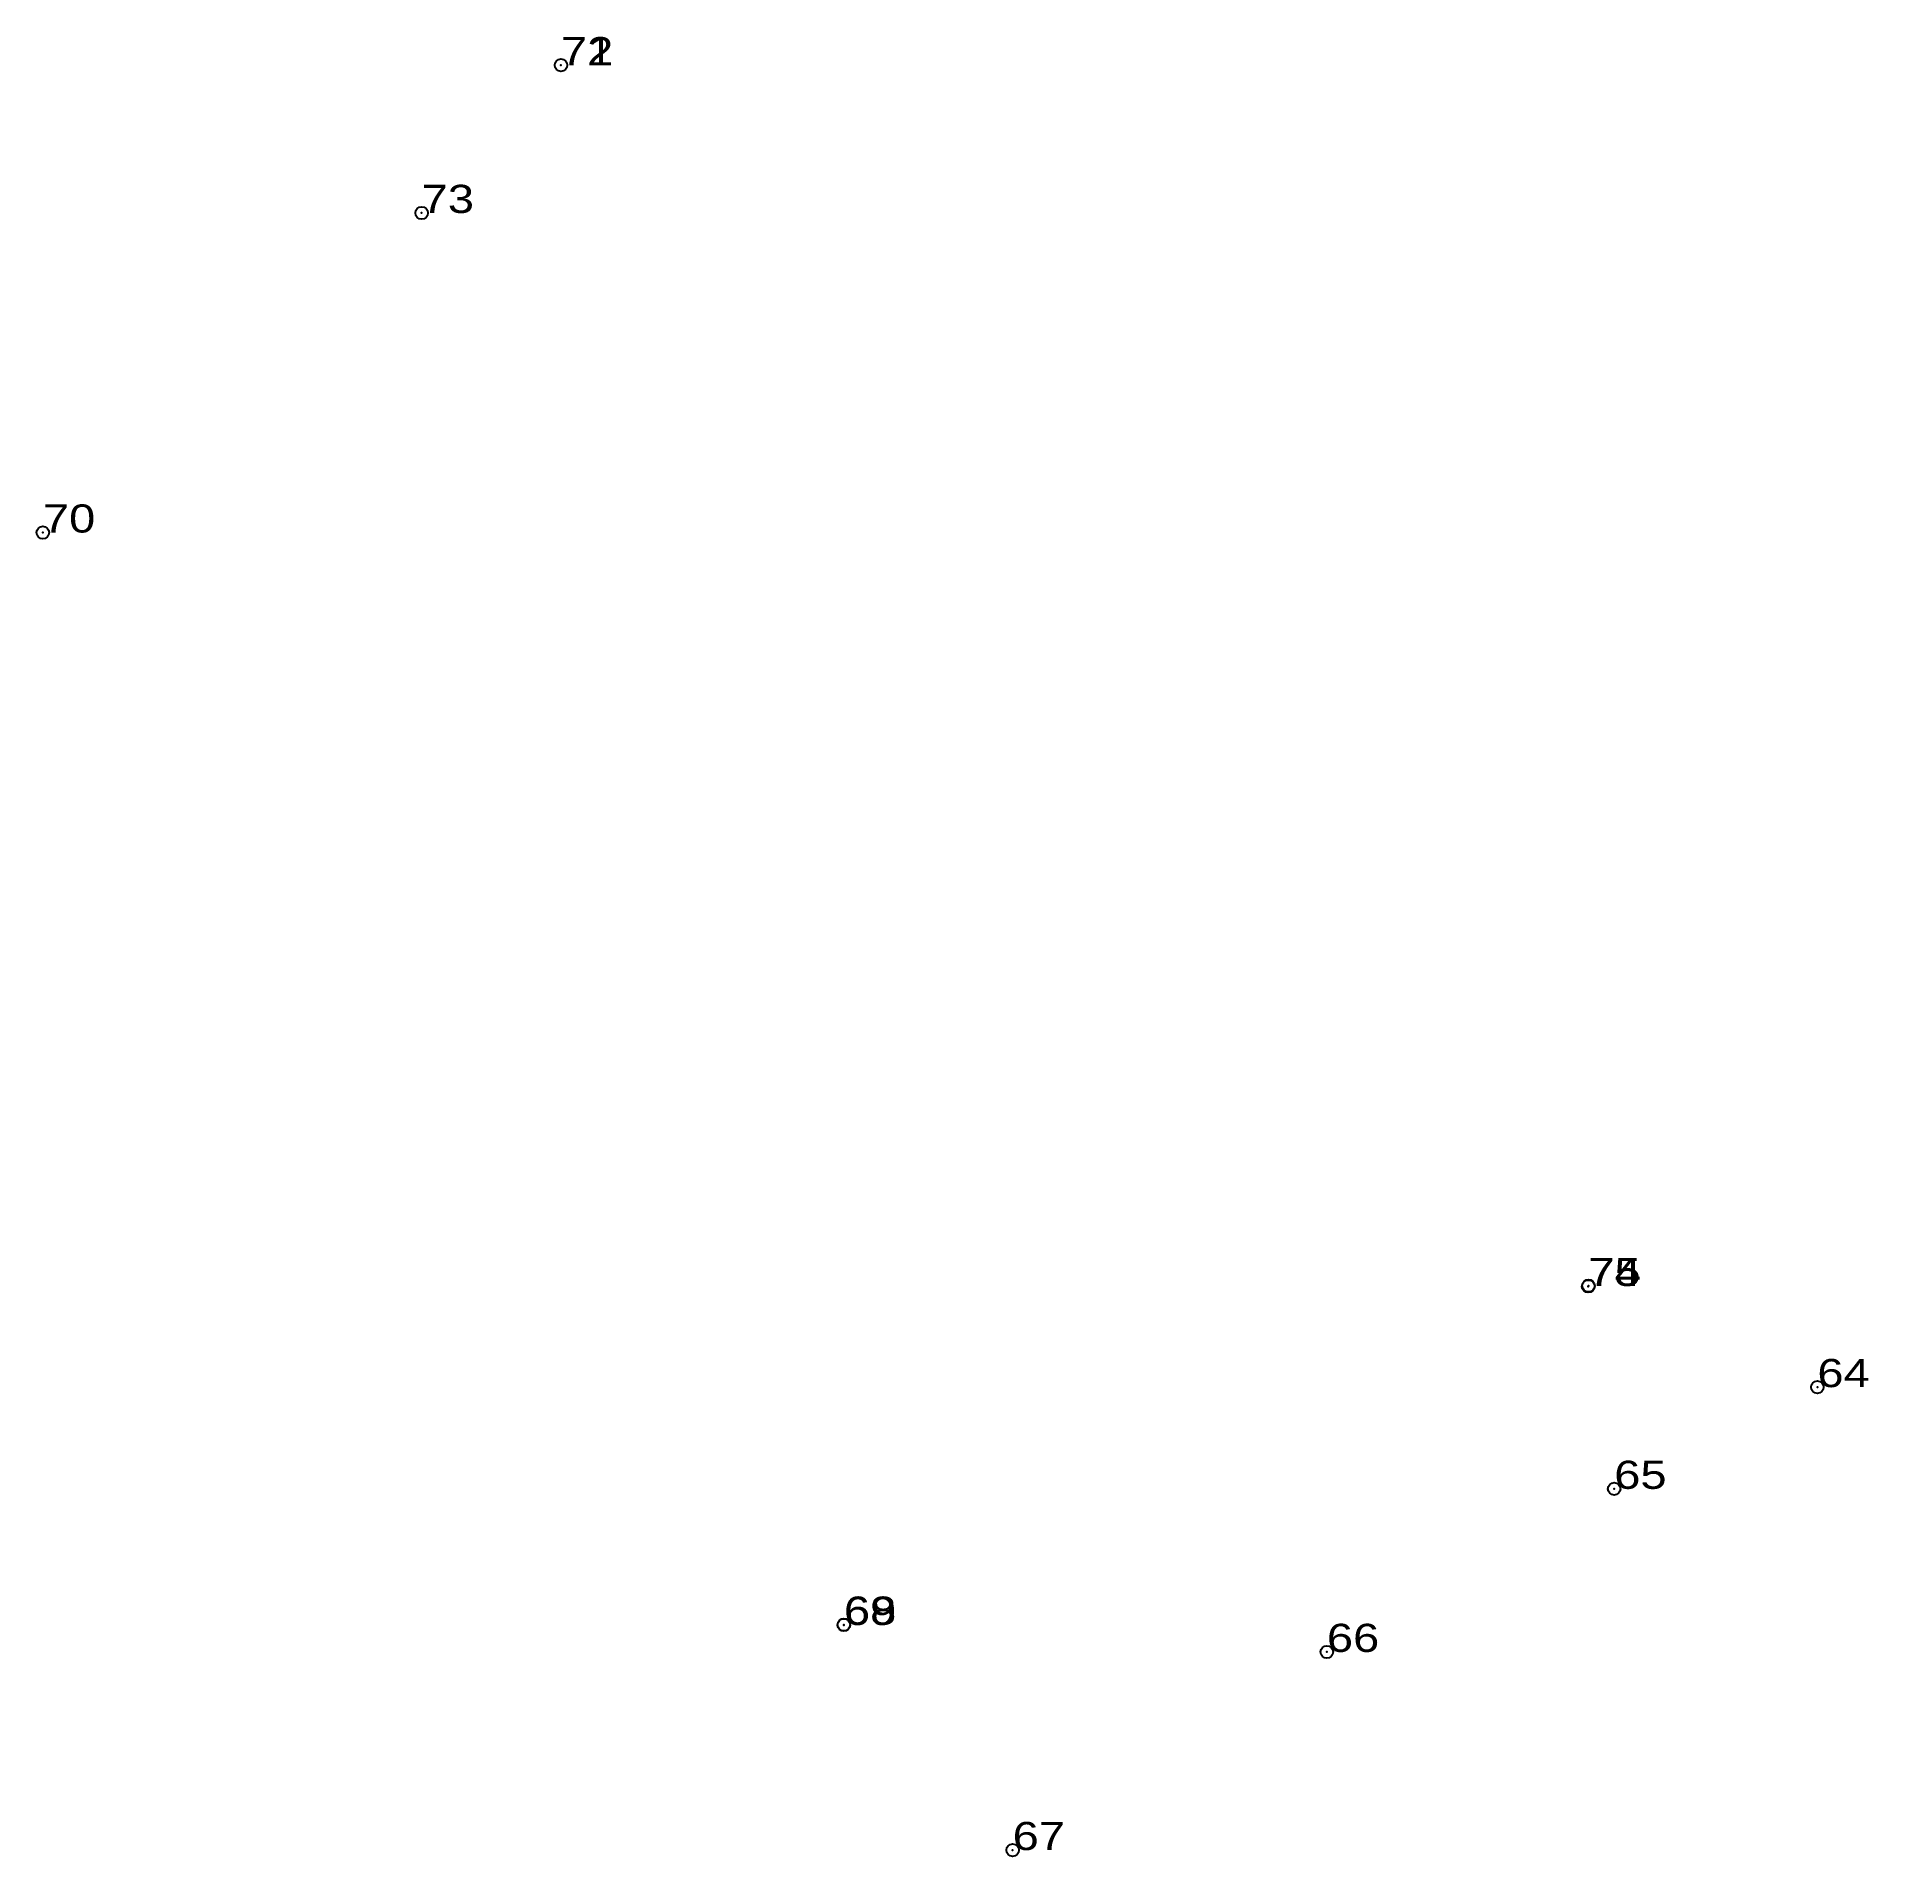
# Model space of a CAD drawing. Header units: metres. Extents: x 545627 to 550304, y 1836745 to 1839585.
# Drawn here: x 545627.3 to 545685.8, y 1836744.7 to 1836802.8 of the extents above.
import ezdxf

# ---------------------------------------------------------------- set-up
doc = ezdxf.new("R2010")
doc.units = ezdxf.units.M
doc.header["$LTSCALE"] = 0.8
doc.header["$PDMODE"] = 32
doc.header["$PDSIZE"] = 0.4
doc.layers.add('12', color=7, linetype='Continuous', lineweight=13)
doc.layers.add('7', color=7, linetype='Continuous')

msp = doc.modelspace()

# ---------------------------------------------------------------- linework, layer by layer
at = {"layer": '7'}
for p in [(545644.03, 1836801.9), (545639.58, 1836797.18), (545627.48, 1836786.97), (545676.85, 1836762.89), (545676.86, 1836762.91), (545684.17, 1836759.67), (545677.68, 1836756.42), (545653.07, 1836752.08), (545653.07, 1836752.07), (545668.5, 1836751.21), (545658.46, 1836744.88)]:
    msp.add_point(p, dxfattribs=at)

# ---------------------------------------------------------------- texts
at = {"layer": '12', "width": 1.25}
for s, p in [('72', (545644.03, 1836801.9)), ('71', (545644.03, 1836801.9)), ('73', (545639.58, 1836797.18)), ('70', (545627.48, 1836786.97)), ('75', (545676.85, 1836762.9)), ('74', (545676.86, 1836762.9)), ('64', (545684.17, 1836759.67)), ('65', (545677.68, 1836756.42)), ('68', (545653.07, 1836752.08)), ('69', (545653.07, 1836752.07)), ('66', (545668.5, 1836751.21)), ('67', (545658.46, 1836744.88))]:
    msp.add_text(s, height=0.9, dxfattribs=at).set_placement(p)

doc.saveas('drawing.dxf')
